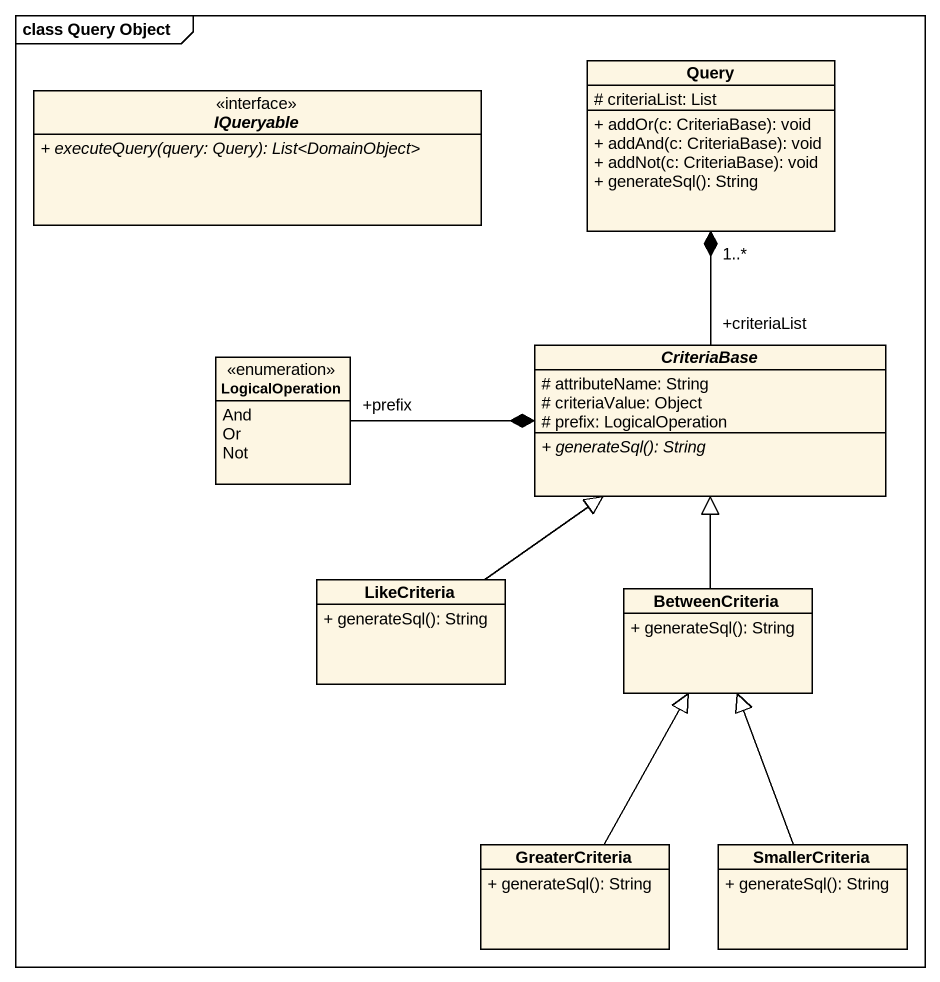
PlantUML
@startuml
mainframe class Query Object
hide circle
hide empty members
skinparam classAttributeIconSize 0
interface IQueryable <<interface>> {
  {abstract} + executeQuery(query: Query): List<DomainObject>
}
class Query {
  # criteriaList: List
  + addOr(c: CriteriaBase): void
  + addAnd(c: CriteriaBase): void
  + addNot(c: CriteriaBase): void
  + generateSql(): String
}
enum LogicalOperation {
  And
  Or
  Not
}
abstract class CriteriaBase {
  # attributeName: String
  # criteriaValue: Object
  # prefix: LogicalOperation
  {abstract} + generateSql(): String
}
class LikeCriteria {
  + generateSql(): String
}
class BetweenCriteria {
  + generateSql(): String
}
class GreaterCriteria {
  + generateSql(): String
}
class SmallerCriteria {
  + generateSql(): String
}
LogicalOperation "+prefix" -right-* CriteriaBase
CriteriaBase "+criteriaList" -up-* "1..*" Query
LikeCriteria -up-|> CriteriaBase
BetweenCriteria -up-|> CriteriaBase
GreaterCriteria -up-|> BetweenCriteria
SmallerCriteria -up-|> BetweenCriteria
@enduml
